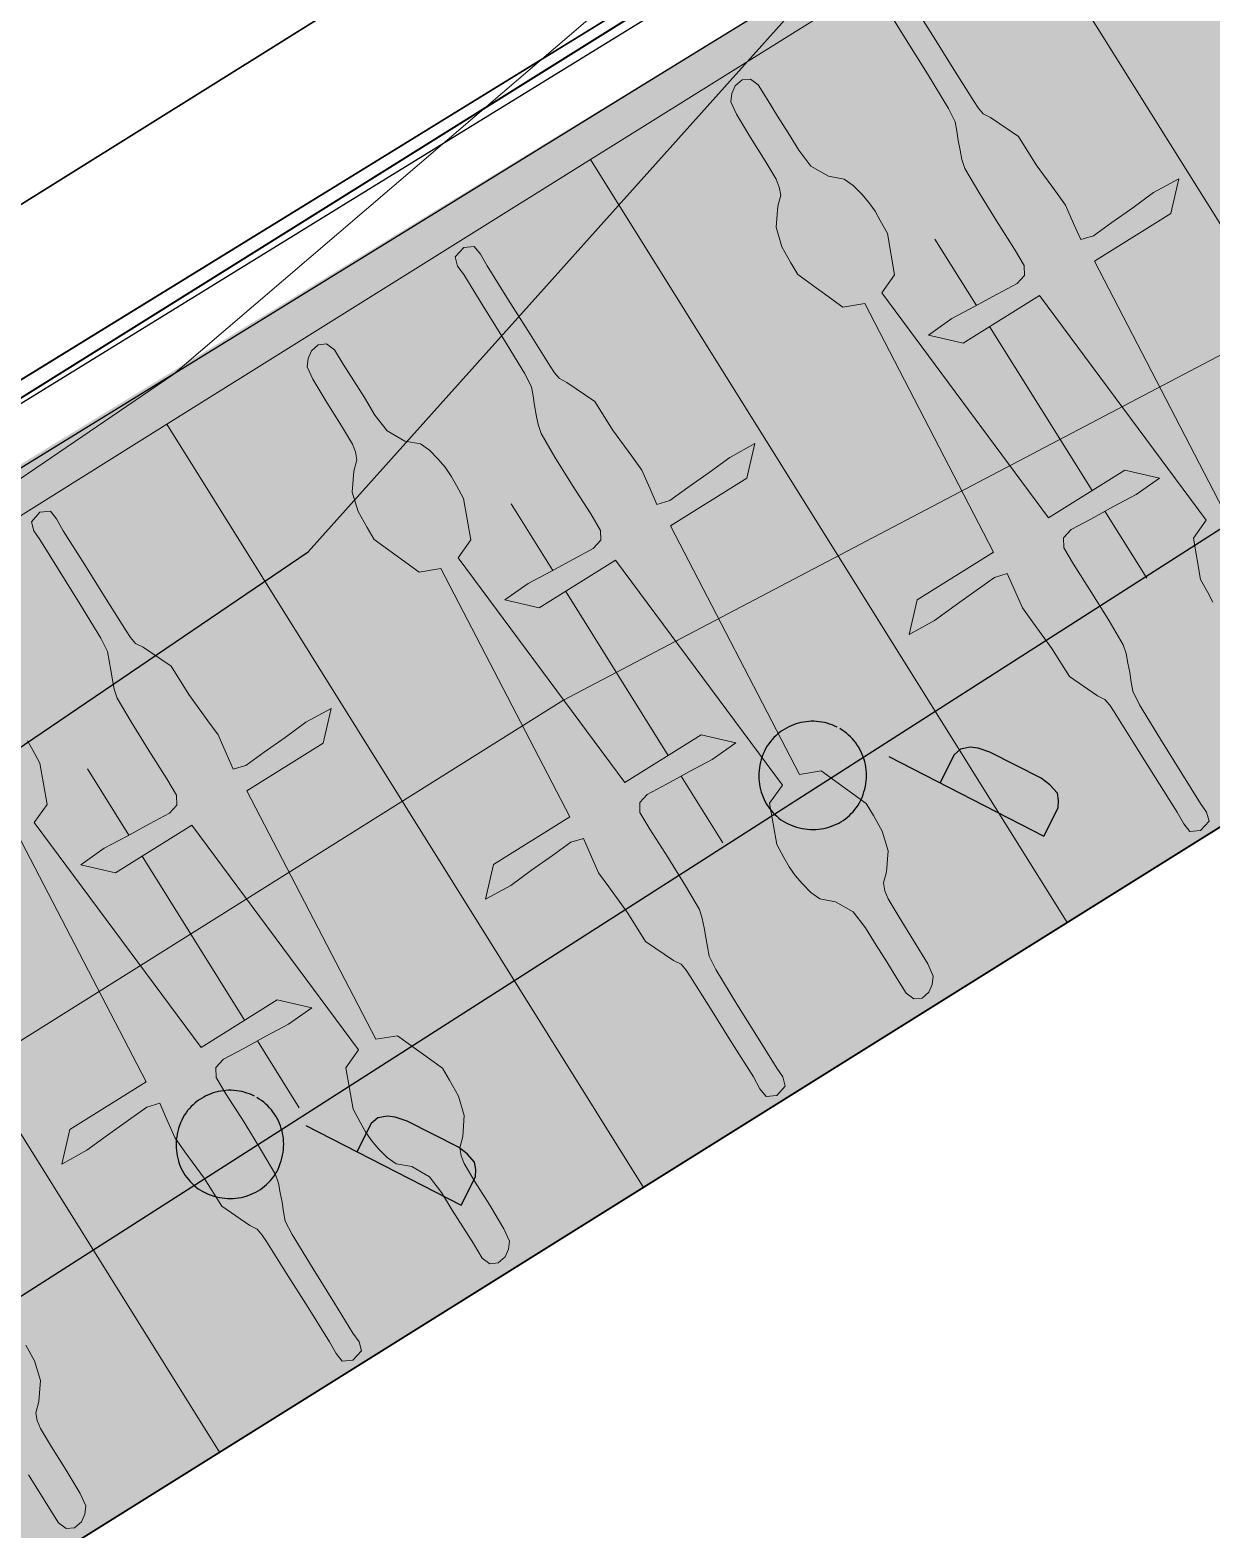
# Model space of a CAD drawing. Header units: metres. Extents: x 507649 to 508899, y 6966965 to 6967377.
# Drawn here: x 507760.828 to 507763.192, y 6967254.045 to 6967257.045 of the extents above; entities that cross this region are included whole.
import ezdxf

# ---------------------------------------------------------------- set-up
doc = ezdxf.new("R2010")
doc.units = ezdxf.units.M
doc.header["$PDMODE"] = 1
doc.layers.add('_PROP-BDY', color=6, linetype='Continuous', plot=False)
doc.layers.add('defpoints_hatch_bdy', color=47, linetype='Continuous', plot=False)
for name, color, linetype, lineweight in [('A-DETL-GENF', 252, 'Continuous', 5), ('A-FLOR', 252, 'Continuous', 5), ('S_RM_UG_PIPES', 252, 'EXIST_RISINGMAIN', 0)]:
    doc.layers.add(name, color=color, linetype=linetype, lineweight=lineweight)
for name, color, linetype in [('C_TEXT_2.5', 7, 'Continuous'), ('HATCH_LANDSCAPE', 1, 'Continuous'), ('KRB_LIP', 6, 'Continuous'), ('mga2020bdy', 252, 'Continuous'), ('mga2020ROAD_FURNITURE', 252, 'Continuous'), ('mga2020ROAD_KERB_BACK', 252, 'Continuous'), ('mga2020ROAD_KERB_LIP', 252, 'Continuous'), ('mga2020TOPO_GEN', 252, 'Continuous'), ('PAV_CREST SAG', 2, 'Continuous'), ('ROAD_FURNITURE', 252, 'Continuous'), ('TIN BORDER', 5, 'Continuous')]:
    doc.layers.add(name, color=color, linetype=linetype)
doc.layers.add('HATCH_PAVEMENT_FOOTPATH', color=7, linetype='Continuous', true_color=0xffe8a3)
doc.styles.get("Standard").update_dxf_attribs({"font": 'ARIALN.TTF'})
doc.linetypes.add('EXIST_RISINGMAIN', pattern='A,5,-2.5,5,-2,["RM",Standard,S=2.5,R=0,X=0,Y=-1.25],-5,5,-2.5,5,-2.5', length=34.5)

# ---------------------------------------------------------------- blocks, each defined once
blk = doc.blocks.new('XD_HATCH')
at = {"layer": 'HATCH_LANDSCAPE', "ltscale": 0.5}
h = blk.add_hatch(dxfattribs=at)
h.set_pattern_fill('GRASS', color=256, scale=0.05)
h.paths.add_polyline_path([(507765.6876, 6967256.9979), (507766.7115, 6967255.4419), (507751.6164, 6967242.3217), (507748.7956, 6967245.5671), (507737.8253, 6967236.032), (507740.6461, 6967232.7866), (507736.5214, 6967229.2015), (507736.2584, 6967228.8951), (507736.0784, 6967229.1466), (507735.8162, 6967229.5596), (507735.5842, 6967229.9902), (507735.3834, 6967230.4363), (507735.2151, 6967230.8956), (507735.1947, 6967230.9601), (507735.1169, 6967231.2239), (507735.0799, 6967231.3658), (507734.9786, 6967231.8443), (507734.9118, 6967232.3289), (507734.8797, 6967232.8171), (507734.8803, 6967233.246), (507734.8828, 6967233.3062), (507734.9203, 6967233.7944), (507734.9896, 6967234.2792), (507735.0933, 6967234.7572), (507735.1745, 6967235.0486), (507735.231, 6967235.2266), (507735.4019, 6967235.6849), (507735.5476, 6967236.0122), (507735.6051, 6967236.1298), (507735.6577, 6967236.2326), (507735.8387, 6967236.5602), (507736.1023, 6967236.972), (507736.3513, 6967237.3085), (507736.3954, 6967237.3633), (507736.7158, 6967237.7327), (507737.0357, 6967238.0527), (507737.0624, 6967238.0775), (507737.2362, 6967238.2327), (507737.8116, 6967238.7328), (507738.189, 6967239.0609), (507738.5664, 6967239.3889), (507738.9437, 6967239.7169), (507739.3211, 6967240.0449), (507739.6985, 6967240.3729), (507739.8922, 6967240.5412), (507740.4538, 6967241.028), (507740.8316, 6967241.3555), (507741.2094, 6967241.683), (507741.5872, 6967242.0104), (507741.9651, 6967242.3379), (507742.3429, 6967242.6654), (507742.7207, 6967242.9929), (507743.0985, 6967243.3204), (507743.4764, 6967243.6479), (507743.8542, 6967243.9754), (507744.232, 6967244.3028), (507744.6098, 6967244.6303), (507744.9877, 6967244.9578), (507745.3655, 6967245.2853), (507745.7433, 6967245.6128), (507746.1211, 6967245.9403), (507746.499, 6967246.2678), (507746.8768, 6967246.5953), (507747.2546, 6967246.9227), (507747.6324, 6967247.2502), (507748.0103, 6967247.5777), (507748.3881, 6967247.9052), (507748.7659, 6967248.2327), (507749.1437, 6967248.5602), (507749.5216, 6967248.8877), (507749.8994, 6967249.2152), (507750.2772, 6967249.5426), (507750.655, 6967249.8701), (507750.8401, 6967250.0329), (507750.9252, 6967249.8972), (507751.8789, 6967248.3707), (507765.4483, 6967256.8484)])
at = {"layer": 'HATCH_PAVEMENT_FOOTPATH'}
h = blk.add_hatch(color=256, dxfattribs=at)
h.dxf.hatch_style = 1
h.paths.add_polyline_path([(507751.8789, 6967248.3707), (507750.8192, 6967250.0668), (507764.199, 6967258.2482), (507768.6503, 6967260.7366), (507768.8747, 6967259.5551), (507765.4333, 6967257.405), (507765.6876, 6967256.9979)])
at = {"elevation": 4.784}
blk.add_lwpolyline([(507748.3881, 6967247.9052), (507748.7659, 6967248.2327), (507749.1437, 6967248.5602), (507749.5216, 6967248.8877), (507749.8994, 6967249.2152), (507750.2772, 6967249.5426), (507750.655, 6967249.8701), (507750.8401, 6967250.0329), (507750.9252, 6967249.8972), (507751.8789, 6967248.3707), (507765.4483, 6967256.8484), (507765.4746, 6967256.8649), (507766.7115, 6967255.4419), (507751.6164, 6967242.3217)], dxfattribs=at)
at = {"layer": 'defpoints_hatch_bdy', "color": 4}
blk.add_lwpolyline([(507751.8789, 6967248.3707), (507750.8192, 6967250.0668), (507764.6279, 6967258.6941), (507765.6876, 6967256.9979)], close=True, dxfattribs=at)
blk = doc.blocks.new('BAC R BOL SMALL')
for p, q in [((-2.3209, 3.7415), (-2.4982, 3.6265)), ((-2.1385, 3.8476), (-2.3209, 3.7415)), ((-1.9516, 3.9447), (-2.1385, 3.8476)), ((-1.7605, 4.0325), (-1.9516, 3.9447)), ((-1.5655, 4.1112), (-1.7605, 4.0325)), ((-1.367, 4.1804), (-1.5655, 4.1112)), ((-1.1654, 4.2401), (-1.367, 4.1804)), ((-0.9611, 4.2902), (-1.1654, 4.2401)), ((-0.7544, 4.3306), (-0.9611, 4.2902)), ((-0.5458, 4.3611), (-0.7544, 4.3306)), ((-0.3356, 4.3816), (-0.5458, 4.3611)), ((-0.1241, 4.392), (-0.3356, 4.3816)), ((0.0882, 4.3922), (-0.1241, 4.392)), ((0.301, 4.3821), (0.0882, 4.3922)), ((0.5139, 4.3616), (0.301, 4.3821)), ((0.7265, 4.3305), (0.5139, 4.3616)), ((0.9385, 4.2888), (0.7265, 4.3305)), ((1.1495, 4.2362), (0.9385, 4.2888)), ((1.359, 4.1728), (1.1495, 4.2362)), ((1.5668, 4.0983), (1.359, 4.1728)), ((1.7725, 4.0127), (1.5668, 4.0983)), ((1.9756, 3.9158), (1.7725, 4.0127)), ((2.364, 3.6868), (2.1736, 3.8056)), ((2.5466, 3.5598), (2.364, 3.6868)), ((-3.569, 2.5811), (-3.6931, 2.3988)), ((-3.4369, 2.7554), (-3.569, 2.5811)), ((-3.2973, 2.9215), (-3.4369, 2.7554)), ((-3.1504, 3.0794), (-3.2973, 2.9215)), ((-2.9967, 3.229), (-3.1504, 3.0794)), ((-2.8365, 3.3701), (-2.9967, 3.229)), ((-2.6702, 3.5026), (-2.8365, 3.3701)), ((-2.4982, 3.6265), (-2.6702, 3.5026)), ((2.7214, 3.4249), (2.5466, 3.5598)), ((2.8881, 3.2825), (2.7214, 3.4249)), ((3.0465, 3.1328), (2.8881, 3.2825)), ((3.1966, 2.9762), (3.0465, 3.1328)), ((3.3382, 2.813), (3.1966, 2.9762)), ((3.4711, 2.6437), (3.3382, 2.813)), ((3.5951, 2.4684), (3.4711, 2.6437)), ((3.7101, 2.2875), (3.5951, 2.4684)), ((-4.1746, 1.3056), (-4.2362, 1.0785)), ((-4.1012, 1.5325), (-4.1746, 1.3056)), ((-4.0159, 1.7589), (-4.1012, 1.5325)), ((-3.9185, 1.9844), (-4.0159, 1.7589)), ((-3.8088, 2.2087), (-3.9185, 1.9844)), ((-3.6931, 2.3988), (-3.8088, 2.2087)), ((3.816, 2.1015), (3.7101, 2.2875)), ((3.9126, 1.9105), (3.816, 2.1015)), ((3.9998, 1.7149), (3.9126, 1.9105)), ((4.0773, 1.5151), (3.9998, 1.7149)), ((4.145, 1.3114), (4.0773, 1.5151)), ((4.2028, 1.1041), (4.145, 1.3114)), ((6.1384, 1.5522), (18.6973, -4.9036)), ((11.43, 1.6933), (10.2659, -0.5997)), ((11.9592, 2.1519), (11.43, 1.6933)), ((12.7353, 2.293), (11.9592, 2.1519)), ((13.3703, 2.2225), (12.7353, 2.293)), ((14.3228, 1.905), (13.3703, 2.2225)), ((18.4856, -0.2117), (14.3228, 1.905)), ((-4.3679, 0.1747), (-4.3729, -0.0484)), ((-4.3519, 0.3993), (-4.3679, 0.1747)), ((-4.3247, 0.625), (-4.3519, 0.3993)), ((-4.2862, 0.8515), (-4.3247, 0.625)), ((-4.2362, 1.0785), (-4.2862, 0.8515)), ((4.2506, 0.8936), (4.2028, 1.1041)), ((4.2881, 0.6801), (4.2506, 0.8936)), ((4.3152, 0.4641), (4.2881, 0.6801)), ((4.3318, 0.2458), (4.3152, 0.4641)), ((4.3376, 0.0256), (4.3318, 0.2458)), ((4.3327, -0.1962), (4.3376, 0.0256)), ((-4.3729, -0.0484), (-4.367, -0.2697)), ((-4.367, -0.2697), (-4.3504, -0.4889)), ((-4.3504, -0.4889), (-4.3233, -0.7057)), ((-4.3233, -0.7057), (-4.2858, -0.9197)), ((-4.2858, -0.9197), (-4.2381, -1.1305)), ((-4.2381, -1.1305), (-4.1802, -1.3379)), ((4.1394, -1.3172), (4.201, -1.0925)), ((4.201, -1.0925), (4.251, -0.8677)), ((4.251, -0.8677), (4.2895, -0.6432)), ((4.2895, -0.6432), (4.3167, -0.4192)), ((4.3167, -0.4192), (4.3327, -0.1962)), ((19.1911, -0.7409), (18.4856, -0.2117)), ((19.7909, -1.4111), (19.1911, -0.7409)), ((-4.1802, -1.3379), (-4.1125, -1.5415)), ((-4.1125, -1.5415), (-4.035, -1.741)), ((-4.035, -1.741), (-3.9478, -1.936)), ((-3.9478, -1.936), (-3.8512, -2.1263)), ((-3.8512, -2.1263), (-3.7453, -2.3115)), ((-3.7453, -2.3115), (-3.6303, -2.4912)), ((3.5336, -2.5811), (3.6578, -2.3989)), ((3.6578, -2.3989), (3.7736, -2.2088)), ((3.7736, -2.2088), (3.8833, -1.9876)), ((3.8833, -1.9876), (3.9807, -1.7651)), ((3.9807, -1.7651), (4.066, -1.5415)), ((4.066, -1.5415), (4.1394, -1.3172)), ((19.8967, -2.0109), (19.7909, -1.4111)), ((19.8614, -2.6106), (19.8967, -2.0109)), ((-3.6303, -2.4912), (-3.5063, -2.6651)), ((-3.5063, -2.6651), (-3.3734, -2.8329)), ((-3.3734, -2.8329), (-3.2318, -2.9943)), ((-3.2318, -2.9943), (-3.0817, -3.1489)), ((-3.0817, -3.1489), (-2.9233, -3.2965)), ((-2.9233, -3.2965), (-2.7566, -3.4365)), ((-2.7566, -3.4365), (-2.5818, -3.5688)), ((-2.5818, -3.5688), (-2.3992, -3.6931)), ((2.2776, -3.7372), (2.457, -3.6233)), ((2.457, -3.6233), (2.6306, -3.5003)), ((2.6306, -3.5003), (2.7982, -3.3685)), ((2.7982, -3.3685), (2.9594, -3.2279)), ((2.9594, -3.2279), (3.1139, -3.0788)), ((3.1139, -3.0788), (3.2613, -2.9211)), ((3.2613, -2.9211), (3.4013, -2.7552)), ((3.4013, -2.7552), (3.5336, -2.5811)), ((18.6973, -4.9036), (19.8614, -2.6106)), ((-2.3992, -3.6931), (-2.2088, -3.8088)), ((-2.2088, -3.8088), (-1.9877, -3.9154)), ((-1.9877, -3.9154), (-1.7652, -4.0101)), ((-1.7652, -4.0101), (-1.5416, -4.0931)), ((-1.5416, -4.0931), (-1.3173, -4.1646)), ((-1.3173, -4.1646), (-1.0926, -4.2245)), ((-1.0926, -4.2245), (-0.8679, -4.2732)), ((-0.8679, -4.2732), (-0.6435, -4.3106)), ((-0.6435, -4.3106), (-0.4197, -4.337)), ((-0.4197, -4.337), (-0.1969, -4.3525)), ((-0.1969, -4.3525), (0.0246, -4.3573)), ((0.0246, -4.3573), (0.2444, -4.3514)), ((0.2444, -4.3514), (0.4623, -4.335)), ((0.4623, -4.335), (0.6778, -4.3082)), ((0.6778, -4.3082), (0.8906, -4.2712)), ((0.8906, -4.2712), (1.1005, -4.2241)), ((1.1005, -4.2241), (1.307, -4.1671)), ((1.307, -4.1671), (1.5099, -4.1002)), ((1.5099, -4.1002), (1.7087, -4.0236)), ((1.7087, -4.0236), (1.9031, -3.9375)), ((1.9031, -3.9375), (2.0929, -3.842)), ((2.0929, -3.842), (2.2776, -3.7372))]:
    blk.add_line(p, q)
blk = doc.blocks.new('XE_SURVEY')
at = {"layer": 'mga2020bdy'}
blk.add_polyline3d([(507733.0248, 6967239.0482, 4.469), (507736.0993, 6967240.9477, 4.4527), (507736.6834, 6967241.3067, 4.4393), (507736.9844, 6967241.4339, 4.4329), (507737.975, 6967242.3757, 4.4239), (507738.0041, 6967242.4202, 4.4222), (507740.823, 6967244.1743, 4.4566), (507752.055, 6967251.1994, 4.5262), (507759.1248, 6967255.6432, 4.4809), (507762.5143, 6967257.7594, 4.509), (507764.0703, 6967258.6973, 4.5203), (507768.0649, 6967260.9222, 4.5487), (507768.4417, 6967261.119, 4.552), (507772.9333, 6967263.3018, 4.591), (507777.8674, 6967265.5383, 4.6363), (507783.8819, 6967268.22, 4.6925)], dxfattribs=at)
at = {"layer": 'mga2020ROAD_FURNITURE'}
for p in [(507762.4303, 6967255.5494, 4.6012), (507762.4303, 6967255.5494, 4.6012), (507761.2646, 6967254.8115, 4.5974), (507761.2646, 6967254.8115, 4.5974)]:
    blk.add_point(p, dxfattribs=at)
at = {"layer": 'mga2020ROAD_KERB_BACK'}
blk.add_polyline3d([(507738.2228, 6967241.4591, 4.5329), (507740.5152, 6967242.8258, 4.5216), (507741.08, 6967243.8212, 4.5636), (507746.5121, 6967247.2219, 4.6144), (507752.2955, 6967250.8388, 4.6445), (507757.8965, 6967254.3534, 4.6285), (507759.1736, 6967254.499, 4.5861), (507761.3848, 6967256.0005, 4.6263), (507762.5074, 6967257.2531, 4.6308), (507763.0964, 6967257.6156, 4.6351), (507767.4311, 6967260.1022, 4.6661), (507768.2485, 6967260.5368, 4.6718), (507771.8944, 6967262.3499, 4.7037), (507773.1568, 6967262.9317, 4.7146), (507778.0594, 6967265.1621, 4.7595), (507784.0446, 6967267.8262, 4.8092)], dxfattribs=at)
at = {"layer": 'mga2020ROAD_KERB_LIP'}
blk.add_polyline3d([(507783.8819, 6967268.22, 4.6925), (507777.8674, 6967265.5383, 4.6363), (507772.9333, 6967263.3018, 4.591), (507768.4417, 6967261.119, 4.552), (507768.0649, 6967260.9222, 4.5487), (507764.0703, 6967258.6973, 4.5203), (507762.5143, 6967257.7594, 4.509), (507759.1248, 6967255.6432, 4.4809), (507757.4654, 6967254.5665, 4.4958), (507752.055, 6967251.1994, 4.5262), (507746.2396, 6967247.5524, 4.5016), (507740.823, 6967244.1743, 4.4566), (507737.975, 6967242.3757, 4.4239)], dxfattribs=at)
at = {"layer": 'mga2020TOPO_GEN'}
blk.add_polyline3d([(507721.4061, 6967230.9471, 4.3849), (507722.8503, 6967231.8206, 4.4603), (507725.9428, 6967226.5822, 4.5347), (507728.7643, 6967229.3076, 4.3792), (507732.4014, 6967233.8998, 4.4481), (507736.333, 6967237.9283, 4.5187), (507738.4795, 6967240.1832, 4.5227), (507742.8798, 6967243.4148, 4.5515), (507748.1545, 6967246.6967, 4.5782), (507754.6316, 6967250.6759, 4.5949), (507759.7921, 6967253.8601, 4.5724), (507763.226, 6967256.0566, 4.6167), (507767.2843, 6967258.544, 4.6833), (507767.3115, 6967260.0389, 4.6591)], dxfattribs=at)
at = {"layer": 'S_RM_UG_PIPES'}
blk.add_lwpolyline([(507782.1336, 6967282.6972), (507782.6195, 6967280.7571), (507784.2107, 6967274.4042), (507783.0387, 6967266.9042), (507782.2027, 6967265.9602), (507774.9124, 6967262.4329), (507770.4424, 6967260.194), (507766.0161, 6967257.8685), (507761.8947, 6967255.7032), (507756.9433, 6967252.5983), (507752.2532, 6967249.6573), (507747.9878, 6967247.1179), (507745.4098, 6967245.5836), (507743.6911, 6967244.5608), (507741.1352, 6967242.9905), (507734.7873, 6967238.9962), (507730.5554, 6967236.3333), (507726.0446, 6967234.1852), (507725.0957, 6967233.7482), (507720.8087, 6967233.4102), (507720.2157, 6967230.8222)], dxfattribs=at)
at = {"layer": 'ROAD_FURNITURE', "xscale": 0.0247222863170386, "yscale": 0.0247222863170386, "zscale": 0.0247222863170386}
for p in [(507762.3949, 6967255.5528, 4.6012), (507761.2287, 6967254.8146, 4.5974)]:
    blk.add_blockref('BAC R BOL SMALL', p, dxfattribs=at)
blk = doc.blocks.new('25027_BNP_Skygate Play-Sheet - 000101 - SITE PLAN')
at = {"layer": '_PROP-BDY'}
blk.add_line((-2226983.37, 4009381.75), (-2226983.37, 4059443.92), dxfattribs=at)
at = {"layer": 'A-DETL-GENF'}
for p, q in [((-2228932.33, 4018774.64), (-2228950.26, 4018767.49)), ((-2228898.52, 4018774.39), (-2228932.33, 4018774.64)), ((-2228858.91, 4018774.39), (-2228898.52, 4018774.39)), ((-2228819.3, 4018774.61), (-2228858.91, 4018774.39)), ((-2228950.26, 4018767.49), (-2228957.71, 4018752.49)), ((-2228957.71, 4018752.49), (-2228954.86, 4018734.63)), ((-2228954.86, 4018734.63), (-2228945.39, 4018720.87)), ((-2228945.39, 4018720.87), (-2228932.38, 4018710.37)), ((-2228932.38, 4018710.37), (-2228905.63, 4018706.68)), ((-2228905.63, 4018706.68), (-2228850.85, 4018705.83)), ((-2228850.85, 4018705.83), (-2228796, 4018705.94)), ((-2228796, 4018705.94), (-2228753.18, 4018705)), ((-2228753.18, 4018705), (-2228736.55, 4018702.12)), ((-2228736.55, 4018702.12), (-2228721.5, 4018696.02)), ((-2228721.5, 4018696.02), (-2228705.71, 4018679.15)), ((-2228705.71, 4018679.15), (-2228671.74, 4018654.05)), ((-2228671.74, 4018654.05), (-2228632.38, 4018643.35)), ((-2228632.38, 4018643.35), (-2228596.02, 4018641.47)), ((-2228327.15, 4018388.72), (-2228330.38, 4018331.42)), ((-2228276.86, 4018338.42), (-2228327.15, 4018388.72)), ((-2228330.38, 4018331.42), (-2228326.61, 4018280.11)), ((-2228276.86, 4018158.42), (-2228276.86, 4018338.42)), ((-2228326.61, 4018280.11), (-2228323.75, 4018228.69)), ((-2228323.75, 4018228.69), (-2228320.78, 4018183.82)), ((-2228320.78, 4018183.82), (-2228327.84, 4018157.95)), ((-2228568.42, 4018161.72), (-2228630.47, 4018134.49)), ((-2228501.73, 4018161.87), (-2228568.42, 4018161.72)), ((-2228436.63, 4018166.53), (-2228501.73, 4018161.87)), ((-2228401.99, 4018168.63), (-2228436.63, 4018166.53)), ((-2228362.82, 4018163.06), (-2228401.99, 4018168.63)), ((-2228327.84, 4018157.95), (-2228362.82, 4018163.06)), ((-2227718.64, 4018113.74), (-2228276.86, 4018158.42)), ((-2228959.23, 4018121.57), (-2228968.79, 4018102.51)), ((-2228939.69, 4018123.82), (-2228959.23, 4018121.57)), ((-2228912.5, 4018122.5), (-2228939.69, 4018123.82)), ((-2228831.77, 4018122.9), (-2228912.5, 4018122.5)), ((-2228751.04, 4018122.9), (-2228831.77, 4018122.9)), ((-2228675.81, 4018123.2), (-2228751.04, 4018122.9)), ((-2228660.05, 4018123.57), (-2228675.81, 4018123.2)), ((-2228644.74, 4018125.82), (-2228660.05, 4018123.57)), ((-2228630.47, 4018134.49), (-2228644.74, 4018125.82)), ((-2228968.79, 4018102.51), (-2228961.85, 4018078.03)), ((-2228961.85, 4018078.03), (-2228943.72, 4018072.38)), ((-2228943.72, 4018072.38), (-2228922.59, 4018073.71)), ((-2228922.59, 4018073.71), (-2228852.08, 4018073.3)), ((-2228852.08, 4018073.3), (-2228771.35, 4018073.3)), ((-2228771.35, 4018073.3), (-2228690.64, 4018072.48)), ((-2228690.64, 4018072.48), (-2228660.72, 4018069.65)), ((-2228660.72, 4018069.65), (-2228643.17, 4018062.74)), ((-2228643.17, 4018062.74), (-2228625.59, 4018055.04)), ((-2228625.59, 4018055.04), (-2228607.6, 4018048.17)), ((-2228276.86, 4018028.61), (-2227718.64, 4018073.3)), ((-2227718.64, 4018073.3), (-2227701.48, 4018032.55)), ((-2228607.6, 4018048.17), (-2228589.47, 4018041.1)), ((-2228589.47, 4018041.1), (-2228571.24, 4018036.69)), ((-2228571.24, 4018036.69), (-2228516.32, 4018035.19)), ((-2228516.32, 4018035.19), (-2228449.15, 4018034.78)), ((-2228449.15, 4018034.78), (-2228381.99, 4018035.63)), ((-2228381.99, 4018035.63), (-2228343.72, 4018034.64)), ((-2228343.72, 4018034.64), (-2228326.63, 4018024.66)), ((-2228326.63, 4018024.66), (-2228320.78, 4018003.22)), ((-2228276.86, 4017848.61), (-2228276.86, 4018028.61)), ((-2227839.59, 4018038.9), (-2227889.89, 4017988.61)), ((-2227836.37, 4017981.6), (-2227839.59, 4018038.9)), ((-2227701.48, 4018032.55), (-2227623.67, 4018000.97)), ((-2228320.78, 4018003.22), (-2228323.75, 4017958.35)), ((-2227623.67, 4018000.97), (-2227594.1, 4017999.21)), ((-2227594.1, 4017999.21), (-2227572.67, 4017998.2)), ((-2227889.89, 4017988.61), (-2227889.89, 4017808.61)), ((-2227840.14, 4017930.3), (-2227836.37, 4017981.6)), ((-2228323.75, 4017958.35), (-2228326.61, 4017906.93)), ((-2228326.61, 4017906.93), (-2228330.38, 4017855.62)), ((-2227843, 4017878.87), (-2227840.14, 4017930.3)), ((-2227845.96, 4017834), (-2227843, 4017878.87)), ((-2228330.38, 4017855.62), (-2228327.15, 4017798.32)), ((-2228327.15, 4017798.32), (-2228276.86, 4017848.61)), ((-2228681.16, 4017820.84), (-2228702.67, 4017797.25)), ((-2228660.93, 4017829.49), (-2228681.16, 4017820.84)), ((-2228637.16, 4017834.61), (-2228660.93, 4017829.49)), ((-2228615.39, 4017838.04), (-2228637.16, 4017834.61)), ((-2228594.08, 4017839.02), (-2228615.39, 4017838.04)), ((-2228572.64, 4017838.02), (-2228594.08, 4017839.02)), ((-2228543.08, 4017836.25), (-2228572.64, 4017838.02)), ((-2228465.27, 4017804.68), (-2228543.08, 4017836.25)), ((-2227840.12, 4017812.56), (-2227845.96, 4017834)), ((-2227823.03, 4017802.59), (-2227840.12, 4017812.56)), ((-2228702.67, 4017797.25), (-2228738.42, 4017778.04)), ((-2228448.1, 4017763.92), (-2228465.27, 4017804.68)), ((-2227889.89, 4017808.61), (-2228448.1, 4017763.92)), ((-2227784.75, 4017801.6), (-2227823.03, 4017802.59)), ((-2227717.59, 4017802.45), (-2227784.75, 4017801.6)), ((-2227650.43, 4017802.03), (-2227717.59, 4017802.45)), ((-2227595.5, 4017800.53), (-2227650.43, 4017802.03)), ((-2227577.27, 4017796.13), (-2227595.5, 4017800.53)), ((-2227559.14, 4017789.06), (-2227577.27, 4017796.13)), ((-2227541.16, 4017782.18), (-2227559.14, 4017789.06)), ((-2227523.57, 4017774.48), (-2227541.16, 4017782.18)), ((-2228950.26, 4017767.49), (-2228957.71, 4017752.49)), ((-2228957.71, 4017752.49), (-2228954.86, 4017734.63)), ((-2228932.33, 4017774.64), (-2228950.26, 4017767.49)), ((-2228898.52, 4017774.39), (-2228932.33, 4017774.64)), ((-2228858.91, 4017774.39), (-2228898.52, 4017774.39)), ((-2228819.3, 4017774.61), (-2228858.91, 4017774.39)), ((-2228778.38, 4017774.15), (-2228819.3, 4017774.61)), ((-2228738.42, 4017778.04), (-2228778.38, 4017774.15)), ((-2227506.02, 4017767.57), (-2227523.57, 4017774.48)), ((-2227476.11, 4017764.74), (-2227506.02, 4017767.57)), ((-2227395.39, 4017763.92), (-2227476.11, 4017764.74)), ((-2227314.66, 4017763.92), (-2227395.39, 4017763.92)), ((-2227244.15, 4017763.51), (-2227314.66, 4017763.92)), ((-2227223.02, 4017764.84), (-2227244.15, 4017763.51)), ((-2227204.89, 4017759.2), (-2227223.02, 4017764.84)), ((-2227197.96, 4017734.72), (-2227204.89, 4017759.2)), ((-2228954.86, 4017734.63), (-2228945.39, 4017720.87)), ((-2228945.39, 4017720.87), (-2228932.38, 4017710.37)), ((-2228465.27, 4017682.73), (-2228448.1, 4017723.49)), ((-2228448.1, 4017723.49), (-2227889.89, 4017678.8)), ((-2227207.52, 4017715.65), (-2227197.96, 4017734.72)), ((-2228932.38, 4017710.37), (-2228905.63, 4017706.68)), ((-2228905.63, 4017706.68), (-2228850.85, 4017705.83)), ((-2228850.85, 4017705.83), (-2228796, 4017705.94)), ((-2228796, 4017705.94), (-2228753.18, 4017705)), ((-2228753.18, 4017705), (-2228736.55, 4017702.12)), ((-2228736.55, 4017702.12), (-2228721.5, 4017696.02)), ((-2228721.5, 4017696.02), (-2228705.71, 4017679.15)), ((-2227598.32, 4017675.5), (-2227536.27, 4017702.74)), ((-2227536.27, 4017702.74), (-2227522.01, 4017711.4)), ((-2227522.01, 4017711.4), (-2227506.69, 4017713.66)), ((-2227506.69, 4017713.66), (-2227490.94, 4017714.03)), ((-2227490.94, 4017714.03), (-2227415.71, 4017714.32)), ((-2227415.71, 4017714.32), (-2227334.97, 4017714.32)), ((-2227334.97, 4017714.32), (-2227254.25, 4017714.72)), ((-2227254.25, 4017714.72), (-2227227.05, 4017713.4)), ((-2227227.05, 4017713.4), (-2227207.52, 4017715.65)), ((-2228705.71, 4017679.15), (-2228671.74, 4017654.05)), ((-2228568.18, 4017640.97), (-2228465.27, 4017682.73)), ((-2227889.89, 4017678.8), (-2227889.89, 4017498.8)), ((-2227845.96, 4017653.4), (-2227838.91, 4017679.27)), ((-2227838.91, 4017679.27), (-2227803.92, 4017674.17)), ((-2227803.92, 4017674.17), (-2227764.75, 4017668.6)), ((-2227764.75, 4017668.6), (-2227730.11, 4017670.69)), ((-2227730.11, 4017670.69), (-2227665.02, 4017675.35)), ((-2227665.02, 4017675.35), (-2227598.32, 4017675.5)), ((-2228671.74, 4017654.05), (-2228632.38, 4017643.35)), ((-2228632.38, 4017643.35), (-2228596.02, 4017641.47)), ((-2228596.02, 4017641.47), (-2228568.18, 4017640.97)), ((-2227843, 4017608.53), (-2227845.96, 4017653.4)), ((-2227840.14, 4017557.11), (-2227843, 4017608.53)), ((-2227836.37, 4017505.81), (-2227840.14, 4017557.11)), ((-2227889.89, 4017498.8), (-2227839.59, 4017448.5)), ((-2227839.59, 4017448.5), (-2227836.37, 4017505.81)), ((-2228327.15, 4017388.72), (-2228330.38, 4017331.42)), ((-2228276.86, 4017338.42), (-2228327.15, 4017388.72)), ((-2228330.38, 4017331.42), (-2228326.61, 4017280.11)), ((-2228276.86, 4017158.42), (-2228276.86, 4017338.42)), ((-2228326.61, 4017280.11), (-2228323.75, 4017228.69)), ((-2228323.75, 4017228.69), (-2228320.78, 4017183.82)), ((-2228320.78, 4017183.82), (-2228327.84, 4017157.95)), ((-2227598.56, 4017196.25), (-2227701.48, 4017154.49)), ((-2227570.72, 4017195.75), (-2227598.56, 4017196.25)), ((-2227534.36, 4017193.87), (-2227570.72, 4017195.75)), ((-2227495, 4017183.17), (-2227534.36, 4017193.87)), ((-2227461.03, 4017158.07), (-2227495, 4017183.17)), ((-2228568.42, 4017161.72), (-2228630.47, 4017134.49)), ((-2228501.73, 4017161.87), (-2228568.42, 4017161.72)), ((-2228436.63, 4017166.53), (-2228501.73, 4017161.87)), ((-2228401.99, 4017168.63), (-2228436.63, 4017166.53)), ((-2228362.82, 4017163.06), (-2228401.99, 4017168.63)), ((-2228327.84, 4017157.95), (-2228362.82, 4017163.06)), ((-2227718.64, 4017113.74), (-2228276.86, 4017158.42)), ((-2227701.48, 4017154.49), (-2227718.64, 4017113.74)), ((-2227445.24, 4017141.2), (-2227461.03, 4017158.07)), ((-2228959.23, 4017121.57), (-2228968.79, 4017102.51)), ((-2228939.69, 4017123.82), (-2228959.23, 4017121.57)), ((-2228912.5, 4017122.5), (-2228939.69, 4017123.82)), ((-2228831.77, 4017122.9), (-2228912.5, 4017122.5)), ((-2228751.04, 4017122.9), (-2228831.77, 4017122.9)), ((-2228675.81, 4017123.2), (-2228751.04, 4017122.9)), ((-2228660.05, 4017123.57), (-2228675.81, 4017123.2)), ((-2228644.74, 4017125.82), (-2228660.05, 4017123.57)), ((-2228630.47, 4017134.49), (-2228644.74, 4017125.82)), ((-2227430.2, 4017135.1), (-2227445.24, 4017141.2)), ((-2227413.57, 4017132.22), (-2227430.2, 4017135.1)), ((-2227370.74, 4017131.29), (-2227413.57, 4017132.22)), ((-2227315.89, 4017131.39), (-2227370.74, 4017131.29)), ((-2227261.11, 4017130.54), (-2227315.89, 4017131.39)), ((-2227234.37, 4017126.85), (-2227261.11, 4017130.54)), ((-2227221.36, 4017116.36), (-2227234.37, 4017126.85)), ((-2228968.79, 4017102.51), (-2228961.85, 4017078.03)), ((-2227211.88, 4017102.59), (-2227221.36, 4017116.36)), ((-2227209.03, 4017084.73), (-2227211.88, 4017102.59)), ((-2228961.85, 4017078.03), (-2228943.72, 4017072.38)), ((-2228943.72, 4017072.38), (-2228922.59, 4017073.71)), ((-2228922.59, 4017073.71), (-2228852.08, 4017073.3)), ((-2228852.08, 4017073.3), (-2228771.35, 4017073.3)), ((-2228771.35, 4017073.3), (-2228690.64, 4017072.48)), ((-2228690.64, 4017072.48), (-2228660.72, 4017069.65)), ((-2228660.72, 4017069.65), (-2228643.17, 4017062.74)), ((-2228643.17, 4017062.74), (-2228625.59, 4017055.04)), ((-2228276.86, 4017028.61), (-2227718.64, 4017073.3)), ((-2227718.64, 4017073.3), (-2227701.48, 4017032.55)), ((-2227428.32, 4017059.18), (-2227388.37, 4017063.07)), ((-2227388.37, 4017063.07), (-2227347.44, 4017062.61)), ((-2227347.44, 4017062.61), (-2227307.83, 4017062.83)), ((-2227307.83, 4017062.83), (-2227268.23, 4017062.83)), ((-2227268.23, 4017062.83), (-2227234.42, 4017062.58)), ((-2227234.42, 4017062.58), (-2227216.48, 4017069.73)), ((-2227216.48, 4017069.73), (-2227209.03, 4017084.73)), ((-2228625.59, 4017055.04), (-2228607.6, 4017048.17)), ((-2228607.6, 4017048.17), (-2228589.47, 4017041.1)), ((-2228589.47, 4017041.1), (-2228571.24, 4017036.69)), ((-2228571.24, 4017036.69), (-2228516.32, 4017035.19)), ((-2228516.32, 4017035.19), (-2228449.15, 4017034.78)), ((-2228449.15, 4017034.78), (-2228381.99, 4017035.63)), ((-2228381.99, 4017035.63), (-2228343.72, 4017034.64)), ((-2228343.72, 4017034.64), (-2228326.63, 4017024.66)), ((-2227839.59, 4017038.9), (-2227889.89, 4016988.61)), ((-2227836.37, 4016981.6), (-2227839.59, 4017038.9)), ((-2227701.48, 4017032.55), (-2227623.67, 4017000.97)), ((-2227485.58, 4017016.38), (-2227464.07, 4017039.97)), ((-2227464.07, 4017039.97), (-2227428.32, 4017059.18)), ((-2228326.63, 4017024.66), (-2228320.78, 4017003.22)), ((-2228320.78, 4017003.22), (-2228323.75, 4016958.35)), ((-2228276.86, 4016848.61), (-2228276.86, 4017028.61)), ((-2227623.67, 4017000.97), (-2227594.1, 4016999.21)), ((-2227551.35, 4016999.19), (-2227529.59, 4017002.62)), ((-2227529.59, 4017002.62), (-2227505.82, 4017007.73)), ((-2227505.82, 4017007.73), (-2227485.58, 4017016.38)), ((-2227889.89, 4016988.61), (-2227889.89, 4016808.61)), ((-2227840.14, 4016930.3), (-2227836.37, 4016981.6)), ((-2227594.1, 4016999.21), (-2227572.67, 4016998.2)), ((-2227572.67, 4016998.2), (-2227551.35, 4016999.19)), ((-2228323.75, 4016958.35), (-2228326.61, 4016906.93)), ((-2227843, 4016878.87), (-2227840.14, 4016930.3)), ((-2228326.61, 4016906.93), (-2228330.38, 4016855.62)), ((-2228330.38, 4016855.62), (-2228327.15, 4016798.32)), ((-2227845.96, 4016834), (-2227843, 4016878.87)), ((-2228660.93, 4016829.49), (-2228681.16, 4016820.84)), ((-2228637.16, 4016834.61), (-2228660.93, 4016829.49)), ((-2228615.39, 4016838.04), (-2228637.16, 4016834.61)), ((-2228594.08, 4016839.02), (-2228615.39, 4016838.04)), ((-2228572.64, 4016838.02), (-2228594.08, 4016839.02)), ((-2228543.08, 4016836.25), (-2228572.64, 4016838.02)), ((-2228465.27, 4016804.68), (-2228543.08, 4016836.25)), ((-2228327.15, 4016798.32), (-2228276.86, 4016848.61)), ((-2227840.12, 4016812.56), (-2227845.96, 4016834)), ((-2228702.67, 4016797.25), (-2228738.42, 4016778.04)), ((-2228681.16, 4016820.84), (-2228702.67, 4016797.25)), ((-2228448.1, 4016763.92), (-2228465.27, 4016804.68)), ((-2227889.89, 4016808.61), (-2228448.1, 4016763.92)), ((-2227823.03, 4016802.59), (-2227840.12, 4016812.56)), ((-2227784.75, 4016801.6), (-2227823.03, 4016802.59)), ((-2227717.59, 4016802.45), (-2227784.75, 4016801.6)), ((-2227650.43, 4016802.03), (-2227717.59, 4016802.45)), ((-2227595.5, 4016800.53), (-2227650.43, 4016802.03)), ((-2227577.27, 4016796.13), (-2227595.5, 4016800.53)), ((-2227559.14, 4016789.06), (-2227577.27, 4016796.13)), ((-2228950.26, 4016767.49), (-2228957.71, 4016752.49)), ((-2228932.33, 4016774.64), (-2228950.26, 4016767.49)), ((-2228898.52, 4016774.39), (-2228932.33, 4016774.64)), ((-2228858.91, 4016774.39), (-2228898.52, 4016774.39)), ((-2228819.3, 4016774.61), (-2228858.91, 4016774.39)), ((-2228778.38, 4016774.15), (-2228819.3, 4016774.61)), ((-2228738.42, 4016778.04), (-2228778.38, 4016774.15)), ((-2227541.16, 4016782.18), (-2227559.14, 4016789.06)), ((-2227523.57, 4016774.48), (-2227541.16, 4016782.18)), ((-2227506.02, 4016767.57), (-2227523.57, 4016774.48)), ((-2227476.11, 4016764.74), (-2227506.02, 4016767.57)), ((-2227395.39, 4016763.92), (-2227476.11, 4016764.74)), ((-2227314.66, 4016763.92), (-2227395.39, 4016763.92)), ((-2227244.15, 4016763.51), (-2227314.66, 4016763.92)), ((-2227223.02, 4016764.84), (-2227244.15, 4016763.51)), ((-2227204.89, 4016759.2), (-2227223.02, 4016764.84)), ((-2228957.71, 4016752.49), (-2228954.86, 4016734.63)), ((-2228954.86, 4016734.63), (-2228945.39, 4016720.87)), ((-2227207.52, 4016715.65), (-2227197.96, 4016734.72)), ((-2227197.96, 4016734.72), (-2227204.89, 4016759.2)), ((-2228945.39, 4016720.87), (-2228932.38, 4016710.37)), ((-2228932.38, 4016710.37), (-2228905.63, 4016706.68)), ((-2228905.63, 4016706.68), (-2228850.85, 4016705.83)), ((-2228850.85, 4016705.83), (-2228796, 4016705.94)), ((-2228796, 4016705.94), (-2228753.18, 4016705)), ((-2228753.18, 4016705), (-2228736.55, 4016702.12)), ((-2228736.55, 4016702.12), (-2228721.5, 4016696.02)), ((-2228465.27, 4016682.73), (-2228448.1, 4016723.49)), ((-2228448.1, 4016723.49), (-2227889.89, 4016678.8)), ((-2227598.32, 4016675.5), (-2227536.27, 4016702.74)), ((-2227536.27, 4016702.74), (-2227522.01, 4016711.4)), ((-2227522.01, 4016711.4), (-2227506.69, 4016713.66)), ((-2227506.69, 4016713.66), (-2227490.94, 4016714.03)), ((-2227490.94, 4016714.03), (-2227415.71, 4016714.32)), ((-2227415.71, 4016714.32), (-2227334.97, 4016714.32)), ((-2227334.97, 4016714.32), (-2227254.25, 4016714.72)), ((-2227254.25, 4016714.72), (-2227227.05, 4016713.4)), ((-2227227.05, 4016713.4), (-2227207.52, 4016715.65)), ((-2228721.5, 4016696.02), (-2228705.71, 4016679.15)), ((-2228705.71, 4016679.15), (-2228671.74, 4016654.05)), ((-2228568.18, 4016640.97), (-2228465.27, 4016682.73)), ((-2227889.89, 4016678.8), (-2227889.89, 4016498.8)), ((-2227845.96, 4016653.4), (-2227838.91, 4016679.27)), ((-2227838.91, 4016679.27), (-2227803.92, 4016674.17)), ((-2227803.92, 4016674.17), (-2227764.75, 4016668.6)), ((-2227730.11, 4016670.69), (-2227665.02, 4016675.35)), ((-2227665.02, 4016675.35), (-2227598.32, 4016675.5)), ((-2228671.74, 4016654.05), (-2228632.38, 4016643.35)), ((-2228632.38, 4016643.35), (-2228596.02, 4016641.47)), ((-2228596.02, 4016641.47), (-2228568.18, 4016640.97)), ((-2227843, 4016608.53), (-2227845.96, 4016653.4)), ((-2227764.75, 4016668.6), (-2227730.11, 4016670.69)), ((-2227840.14, 4016557.11), (-2227843, 4016608.53)), ((-2227836.37, 4016505.81), (-2227840.14, 4016557.11)), ((-2227889.89, 4016498.8), (-2227839.59, 4016448.5)), ((-2227839.59, 4016448.5), (-2227836.37, 4016505.81)), ((-2228327.15, 4016388.72), (-2228330.38, 4016331.42)), ((-2228276.86, 4016338.42), (-2228327.15, 4016388.72)), ((-2228330.38, 4016331.42), (-2228326.61, 4016280.11)), ((-2228276.86, 4016158.42), (-2228276.86, 4016338.42)), ((-2228326.61, 4016280.11), (-2228323.75, 4016228.69)), ((-2228323.75, 4016228.69), (-2228320.78, 4016183.82)), ((-2227598.56, 4016196.25), (-2227701.48, 4016154.49)), ((-2227570.72, 4016195.75), (-2227598.56, 4016196.25)), ((-2227534.36, 4016193.87), (-2227570.72, 4016195.75)), ((-2227495, 4016183.17), (-2227534.36, 4016193.87)), ((-2228568.42, 4016161.72), (-2228630.47, 4016134.49)), ((-2228501.73, 4016161.87), (-2228568.42, 4016161.72)), ((-2228436.63, 4016166.53), (-2228501.73, 4016161.87)), ((-2228401.99, 4016168.63), (-2228436.63, 4016166.53)), ((-2228362.82, 4016163.06), (-2228401.99, 4016168.63)), ((-2228327.84, 4016157.95), (-2228362.82, 4016163.06)), ((-2228320.78, 4016183.82), (-2228327.84, 4016157.95)), ((-2227461.03, 4016158.07), (-2227495, 4016183.17)), ((-2228630.47, 4016134.49), (-2228644.74, 4016125.82)), ((-2227718.64, 4016113.74), (-2228276.86, 4016158.42)), ((-2227701.48, 4016154.49), (-2227718.64, 4016113.74)), ((-2227445.24, 4016141.2), (-2227461.03, 4016158.07)), ((-2227430.2, 4016135.1), (-2227445.24, 4016141.2)), ((-2227413.57, 4016132.22), (-2227430.2, 4016135.1)), ((-2227370.74, 4016131.29), (-2227413.57, 4016132.22)), ((-2227315.89, 4016131.39), (-2227370.74, 4016131.29)), ((-2227261.11, 4016130.54), (-2227315.89, 4016131.39)), ((-2228959.23, 4016121.57), (-2228968.79, 4016102.51)), ((-2228968.79, 4016102.51), (-2228961.85, 4016078.03)), ((-2228939.69, 4016123.82), (-2228959.23, 4016121.57)), ((-2228912.5, 4016122.5), (-2228939.69, 4016123.82)), ((-2228831.77, 4016122.9), (-2228912.5, 4016122.5)), ((-2228751.04, 4016122.9), (-2228831.77, 4016122.9)), ((-2228675.81, 4016123.2), (-2228751.04, 4016122.9)), ((-2228660.05, 4016123.57), (-2228675.81, 4016123.2)), ((-2228644.74, 4016125.82), (-2228660.05, 4016123.57)), ((-2227234.37, 4016126.85), (-2227261.11, 4016130.54)), ((-2227221.36, 4016116.36), (-2227234.37, 4016126.85)), ((-2227211.88, 4016102.59), (-2227221.36, 4016116.36)), ((-2227209.03, 4016084.73), (-2227211.88, 4016102.59)), ((-2228961.85, 4016078.03), (-2228943.72, 4016072.38)), ((-2228943.72, 4016072.38), (-2228922.59, 4016073.71)), ((-2228922.59, 4016073.71), (-2228852.08, 4016073.3)), ((-2228852.08, 4016073.3), (-2228771.35, 4016073.3)), ((-2228771.35, 4016073.3), (-2228690.64, 4016072.48)), ((-2228690.64, 4016072.48), (-2228660.72, 4016069.65)), ((-2228276.86, 4016028.61), (-2227718.64, 4016073.3)), ((-2227718.64, 4016073.3), (-2227701.48, 4016032.55)), ((-2227216.48, 4016069.73), (-2227209.03, 4016084.73)), ((-2228660.72, 4016069.65), (-2228643.17, 4016062.74)), ((-2228643.17, 4016062.74), (-2228625.59, 4016055.04)), ((-2228625.59, 4016055.04), (-2228607.6, 4016048.17)), ((-2228607.6, 4016048.17), (-2228589.47, 4016041.1)), ((-2227464.07, 4016039.97), (-2227428.32, 4016059.18)), ((-2227428.32, 4016059.18), (-2227388.37, 4016063.07)), ((-2227388.37, 4016063.07), (-2227347.44, 4016062.61)), ((-2227347.44, 4016062.61), (-2227307.83, 4016062.83)), ((-2227307.83, 4016062.83), (-2227268.23, 4016062.83)), ((-2227268.23, 4016062.83), (-2227234.42, 4016062.58)), ((-2227234.42, 4016062.58), (-2227216.48, 4016069.73)), ((-2228589.47, 4016041.1), (-2228571.24, 4016036.69)), ((-2228571.24, 4016036.69), (-2228516.32, 4016035.19)), ((-2228516.32, 4016035.19), (-2228449.15, 4016034.78)), ((-2228449.15, 4016034.78), (-2228381.99, 4016035.63)), ((-2228381.99, 4016035.63), (-2228343.72, 4016034.64)), ((-2228343.72, 4016034.64), (-2228326.63, 4016024.66)), ((-2228326.63, 4016024.66), (-2228320.78, 4016003.22)), ((-2228276.86, 4015848.61), (-2228276.86, 4016028.61)), ((-2227839.59, 4016038.9), (-2227889.89, 4015988.61)), ((-2227836.37, 4015981.6), (-2227839.59, 4016038.9)), ((-2227701.48, 4016032.55), (-2227623.67, 4016000.97)), ((-2227505.82, 4016007.73), (-2227485.58, 4016016.38)), ((-2227485.58, 4016016.38), (-2227464.07, 4016039.97)), ((-2228320.78, 4016003.22), (-2228323.75, 4015958.35)), ((-2227889.89, 4015988.61), (-2227889.89, 4015808.61)), ((-2227840.14, 4015930.3), (-2227836.37, 4015981.6)), ((-2227623.67, 4016000.97), (-2227594.1, 4015999.21)), ((-2227594.1, 4015999.21), (-2227572.67, 4015998.2)), ((-2227572.67, 4015998.2), (-2227551.35, 4015999.19)), ((-2227551.35, 4015999.19), (-2227529.59, 4016002.62)), ((-2227529.59, 4016002.62), (-2227505.82, 4016007.73)), ((-2228323.75, 4015958.35), (-2228326.61, 4015906.93)), ((-2227843, 4015878.87), (-2227840.14, 4015930.3)), ((-2228326.61, 4015906.93), (-2228330.38, 4015855.62)), ((-2227845.96, 4015834), (-2227843, 4015878.87)), ((-2228572.64, 4015838.02), (-2228594.08, 4015839.02)), ((-2228543.08, 4015836.25), (-2228572.64, 4015838.02)), ((-2228465.27, 4015804.68), (-2228543.08, 4015836.25)), ((-2228330.38, 4015855.62), (-2228327.15, 4015798.32)), ((-2228327.15, 4015798.32), (-2228276.86, 4015848.61)), ((-2227840.12, 4015812.56), (-2227845.96, 4015834)), ((-2228448.1, 4015763.92), (-2228465.27, 4015804.68)), ((-2227889.89, 4015808.61), (-2228448.1, 4015763.92)), ((-2227823.03, 4015802.59), (-2227840.12, 4015812.56)), ((-2227784.75, 4015801.6), (-2227823.03, 4015802.59)), ((-2227717.59, 4015802.45), (-2227784.75, 4015801.6)), ((-2227650.43, 4015802.03), (-2227717.59, 4015802.45)), ((-2227595.5, 4015800.53), (-2227650.43, 4015802.03)), ((-2227577.27, 4015796.13), (-2227595.5, 4015800.53)), ((-2227559.14, 4015789.06), (-2227577.27, 4015796.13)), ((-2227541.16, 4015782.18), (-2227559.14, 4015789.06)), ((-2227523.57, 4015774.48), (-2227541.16, 4015782.18)), ((-2227506.02, 4015767.57), (-2227523.57, 4015774.48)), ((-2227476.11, 4015764.74), (-2227506.02, 4015767.57)), ((-2227395.39, 4015763.92), (-2227476.11, 4015764.74)), ((-2227314.66, 4015763.92), (-2227395.39, 4015763.92)), ((-2227244.15, 4015763.51), (-2227314.66, 4015763.92)), ((-2228448.1, 4015723.49), (-2227889.89, 4015678.8)), ((-2227536.27, 4015702.74), (-2227522.01, 4015711.4)), ((-2227522.01, 4015711.4), (-2227506.69, 4015713.66)), ((-2227506.69, 4015713.66), (-2227490.94, 4015714.03)), ((-2227490.94, 4015714.03), (-2227415.71, 4015714.32)), ((-2227415.71, 4015714.32), (-2227334.97, 4015714.32)), ((-2227334.97, 4015714.32), (-2227254.25, 4015714.72)), ((-2227598.32, 4015675.5), (-2227536.27, 4015702.74)), ((-2227889.89, 4015678.8), (-2227889.89, 4015498.8)), ((-2227845.96, 4015653.4), (-2227838.91, 4015679.27)), ((-2227843, 4015608.53), (-2227845.96, 4015653.4)), ((-2227838.91, 4015679.27), (-2227803.92, 4015674.17)), ((-2227803.92, 4015674.17), (-2227764.75, 4015668.6)), ((-2227764.75, 4015668.6), (-2227730.11, 4015670.69)), ((-2227730.11, 4015670.69), (-2227665.02, 4015675.35)), ((-2227665.02, 4015675.35), (-2227598.32, 4015675.5)), ((-2227840.14, 4015557.11), (-2227843, 4015608.53)), ((-2227836.37, 4015505.81), (-2227840.14, 4015557.11)), ((-2227839.59, 4015448.5), (-2227836.37, 4015505.81)), ((-2227889.89, 4015498.8), (-2227839.59, 4015448.5))]:
    blk.add_line(p, q, dxfattribs=at)
at = {"layer": 'A-FLOR'}
for p, q in [((-2228983.37, 4029426.11), (-2228983.37, 4013143.92)), ((-2227105.56, 4017363.74), (-2227199.45, 4019729.55)), ((-2228983.37, 4018426.11), (-2228983.37, 4019426.11)), ((-2227183.37, 4018426.11), (-2228983.37, 4018426.11)), ((-2228983.37, 4017426.11), (-2228983.37, 4018426.11)), ((-2228983.37, 4018426.11), (-2227183.37, 4018426.11)), ((-2227183.37, 4018426.11), (-2227183.37, 4017426.11)), ((-2228483.37, 4017926.11), (-2228325.54, 4017926.11)), ((-2228276.86, 4017926.11), (-2227889.89, 4017926.11)), ((-2227840.37, 4017926.11), (-2227683.37, 4017926.11)), ((-2227183.37, 4017426.11), (-2228983.37, 4017426.11)), ((-2228983.37, 4016426.11), (-2228983.37, 4017426.11)), ((-2228983.37, 4017426.11), (-2227183.37, 4017426.11)), ((-2227183.37, 4017426.11), (-2227183.37, 4016426.11)), ((-2226855.33, 4015698.27), (-2227105.56, 4017363.74)), ((-2228483.37, 4016926.11), (-2228325.54, 4016926.11)), ((-2228276.86, 4016926.11), (-2227889.89, 4016926.11)), ((-2227840.37, 4016926.11), (-2227683.37, 4016926.11)), ((-2227183.37, 4016426.11), (-2228983.37, 4016426.11)), ((-2228983.37, 4015426.11), (-2228983.37, 4016426.11)), ((-2228983.37, 4016426.11), (-2227183.37, 4016426.11)), ((-2227183.37, 4016426.11), (-2227183.37, 4015426.11)), ((-2228483.37, 4015926.11), (-2228325.54, 4015926.11)), ((-2228276.86, 4015926.11), (-2227889.89, 4015926.11)), ((-2227840.37, 4015926.11), (-2227683.37, 4015926.11)), ((-2227183.37, 4015426.11), (-2228983.37, 4015426.11)), ((-2228983.37, 4015426.11), (-2227183.37, 4015426.11))]:
    blk.add_line(p, q, dxfattribs=at)
blk = doc.blocks.new('XE_ARCH')
at = {"xscale": 0.001, "yscale": 0.001, "zscale": 0.001, "rotation": 121.996}
blk.add_blockref('25027_BNP_Skygate Play-Sheet - 000101 - SITE PLAN', (509988.1258, 6971273.7702), dxfattribs=at)
blk = doc.blocks.new('A$Cbbbd136e')
at = {"layer": 'TIN BORDER'}
blk.add_lwpolyline([(507817.1687, 6967271.1876), (507813.8445, 6967273.6154), (507808.9288, 6967275.4774), (507808.1997, 6967275.7245), (507804.9525, 6967276.4595), (507804.528, 6967276.5138), (507801.6279, 6967276.6376), (507799.5718, 6967276.4661), (507796.8888, 6967275.7211), (507794.1811, 6967274.1743), (507792.7892, 6967273.0951), (507788.3, 6967270.1058), (507772.9333, 6967263.3018), (507769.3113, 6967261.5314), (507767.9299, 6967260.7572), (507767.8185, 6967260.6875), (507764.6279, 6967258.6941), (507750.7608, 6967250.1603), (507738.4955, 6967242.8299), (507737.9172, 6967242.489), (507736.5955, 6967241.3754), (507732.9355, 6967239.1162)], dxfattribs=at)
blk = doc.blocks.new('XD_DESIGN BASE_1')
at = {"layer": 'KRB_LIP'}
blk.add_polyline3d([(507743.2597, 6967217.2114, 5.008), (507739.3059, 6967223.5285, 5.0155), (507739.3059, 6967223.5285, 5.0155), (507736.1297, 6967228.818, 4.9921), (507736.1297, 6967228.818, 4.9921), (507735.2572, 6967230.3489, 4.9038), (507734.7946, 6967232.0493, 4.8154), (507734.7713, 6967233.8113, 4.7271), (507734.7713, 6967233.8113, 4.7271), (507735.0309, 6967235.0921, 4.6748), (507735.5247, 6967236.302, 4.6224), (507735.5247, 6967236.302, 4.6224), (507736.2335, 6967237.4015, 4.57), (507737.1382, 6967238.3463, 4.5176), (507737.1382, 6967238.3463, 4.5176), (507739.7938, 6967240.6545, 4.5), (507750.7608, 6967250.1603, 4.6008), (507764.6279, 6967258.6941, 4.626), (507767.8185, 6967260.6875, 4.6018), (507767.9299, 6967260.7572, 4.601), (507769.3113, 6967261.5314, 4.5891), (507772.9333, 6967263.3018, 4.62)], dxfattribs=at)
at = {"layer": 'PAV_CREST SAG'}
for points in [[(507732.9355, 6967239.1162, 4.4693), (507736.5955, 6967241.3754, 4.4396), (507737.9172, 6967242.489, 4.4221), (507738.4955, 6967242.8299, 4.4145), (507750.7608, 6967250.1603, 4.6008), (507764.6279, 6967258.6941, 4.626), (507767.8185, 6967260.6875, 4.6018), (507767.9299, 6967260.7572, 4.601), (507769.3113, 6967261.5314, 4.5891), (507772.9333, 6967263.3018, 4.62), (507788.3, 6967270.1058, 4.7593), (507792.7892, 6967273.0951, 4.8954), (507794.1811, 6967274.1743, 4.9112), (507796.8888, 6967275.7211, 4.8316), (507799.5718, 6967276.4661, 4.9677), (507801.6279, 6967276.6376, 4.9723), (507804.528, 6967276.5138, 4.9791), (507804.9525, 6967276.4595, 4.9766), (507808.1997, 6967275.7245, 4.9574), (507808.9288, 6967275.4774, 4.953), (507813.8445, 6967273.6154, 4.8547), (507817.1687, 6967271.1876, 4.8622)], [(507755.2359, 6967252.8673, 4.7589), (507755.6618, 6967253.1294, 4.7597), (507756.0876, 6967253.3914, 4.7605), (507756.5134, 6967253.6535, 4.7612), (507756.9392, 6967253.9155, 4.762), (507757.3651, 6967254.1776, 4.7628), (507757.7909, 6967254.4397, 4.7636), (507758.2167, 6967254.7017, 4.7643), (507758.6425, 6967254.9638, 4.7651), (507759.0684, 6967255.2258, 4.7659), (507759.4942, 6967255.4879, 4.7667), (507759.92, 6967255.7499, 4.7674), (507760.3458, 6967256.012, 4.7682), (507760.7717, 6967256.274, 4.769), (507761.1975, 6967256.5361, 4.7698), (507761.6233, 6967256.7981, 4.7705), (507762.0492, 6967257.0602, 4.7713), (507762.475, 6967257.3222, 4.7721), (507762.9008, 6967257.5843, 4.7729), (507763.3266, 6967257.8464, 4.7736), (507763.7525, 6967258.1084, 4.7744), (507764.1783, 6967258.3705, 4.7752), (507764.4097, 6967258.5129, 4.7756)], [(507755.2359, 6967252.8673, 4.7589), (507755.6618, 6967253.1294, 4.7597), (507756.0876, 6967253.3914, 4.7605), (507756.5134, 6967253.6535, 4.7612), (507756.9392, 6967253.9155, 4.762), (507757.3651, 6967254.1776, 4.7628), (507757.7909, 6967254.4397, 4.7636), (507758.2167, 6967254.7017, 4.7643), (507758.6425, 6967254.9638, 4.7651), (507759.0684, 6967255.2258, 4.7659), (507759.4942, 6967255.4879, 4.7667), (507759.92, 6967255.7499, 4.7674), (507760.3458, 6967256.012, 4.7682), (507760.7717, 6967256.274, 4.769), (507761.1975, 6967256.5361, 4.7698), (507761.6233, 6967256.7981, 4.7705), (507762.0492, 6967257.0602, 4.7713), (507762.475, 6967257.3222, 4.7721), (507762.9008, 6967257.5843, 4.7729), (507763.3266, 6967257.8464, 4.7736), (507763.7525, 6967258.1084, 4.7744), (507764.1783, 6967258.3705, 4.7752), (507764.4097, 6967258.5129, 4.7756)], [(507755.2359, 6967252.8673, 4.7589), (507755.6618, 6967253.1294, 4.7597), (507756.0876, 6967253.3914, 4.7605), (507756.5134, 6967253.6535, 4.7612), (507756.9392, 6967253.9155, 4.762), (507757.3651, 6967254.1776, 4.7628), (507757.7909, 6967254.4397, 4.7636), (507758.2167, 6967254.7017, 4.7643), (507758.6425, 6967254.9638, 4.7651), (507759.0684, 6967255.2258, 4.7659), (507759.4942, 6967255.4879, 4.7667), (507759.92, 6967255.7499, 4.7674), (507760.3458, 6967256.012, 4.7682), (507760.7717, 6967256.274, 4.769), (507761.1975, 6967256.5361, 4.7698), (507761.6233, 6967256.7981, 4.7705), (507762.0492, 6967257.0602, 4.7713), (507762.475, 6967257.3222, 4.7721), (507762.9008, 6967257.5843, 4.7729), (507763.3266, 6967257.8464, 4.7736), (507763.7525, 6967258.1084, 4.7744), (507764.1783, 6967258.3705, 4.7752), (507764.4097, 6967258.5129, 4.7756)], [(507755.2936, 6967252.7736, 4.7589), (507755.7194, 6967253.0357, 4.7597), (507756.1452, 6967253.2978, 4.7605), (507756.5711, 6967253.5598, 4.7612), (507756.9969, 6967253.8219, 4.762), (507757.4227, 6967254.0839, 4.7628), (507757.8485, 6967254.346, 4.7636), (507758.2744, 6967254.608, 4.7643), (507758.7002, 6967254.8701, 4.7651), (507759.126, 6967255.1321, 4.7659), (507759.5518, 6967255.3942, 4.7667), (507759.9777, 6967255.6562, 4.7674), (507760.4035, 6967255.9183, 4.7682), (507760.8293, 6967256.1804, 4.769), (507761.2552, 6967256.4424, 4.7698), (507761.681, 6967256.7045, 4.7705), (507762.1068, 6967256.9665, 4.7713), (507762.5326, 6967257.2286, 4.7721), (507762.9585, 6967257.4906, 4.7729), (507763.3843, 6967257.7527, 4.7736), (507763.8101, 6967258.0147, 4.7744), (507764.2359, 6967258.2768, 4.7752), (507764.4673, 6967258.4192, 4.7756)], [(507755.2936, 6967252.7736, 4.7589), (507755.7194, 6967253.0357, 4.7597), (507756.1452, 6967253.2978, 4.7605), (507756.5711, 6967253.5598, 4.7612), (507756.9969, 6967253.8219, 4.762), (507757.4227, 6967254.0839, 4.7628), (507757.8485, 6967254.346, 4.7636), (507758.2744, 6967254.608, 4.7643), (507758.7002, 6967254.8701, 4.7651), (507759.126, 6967255.1321, 4.7659), (507759.5518, 6967255.3942, 4.7667), (507759.9777, 6967255.6562, 4.7674), (507760.4035, 6967255.9183, 4.7682), (507760.8293, 6967256.1804, 4.769), (507761.2552, 6967256.4424, 4.7698), (507761.681, 6967256.7045, 4.7705), (507762.1068, 6967256.9665, 4.7713), (507762.5326, 6967257.2286, 4.7721), (507762.9585, 6967257.4906, 4.7729), (507763.3843, 6967257.7527, 4.7736), (507763.8101, 6967258.0147, 4.7744), (507764.2359, 6967258.2768, 4.7752), (507764.4673, 6967258.4192, 4.7756)], [(507755.2936, 6967252.7736, 4.7589), (507755.7194, 6967253.0357, 4.7597), (507756.1452, 6967253.2978, 4.7605), (507756.5711, 6967253.5598, 4.7612), (507756.9969, 6967253.8219, 4.762), (507757.4227, 6967254.0839, 4.7628), (507757.8485, 6967254.346, 4.7636), (507758.2744, 6967254.608, 4.7643), (507758.7002, 6967254.8701, 4.7651), (507759.126, 6967255.1321, 4.7659), (507759.5518, 6967255.3942, 4.7667), (507759.9777, 6967255.6562, 4.7674), (507760.4035, 6967255.9183, 4.7682), (507760.8293, 6967256.1804, 4.769), (507761.2552, 6967256.4424, 4.7698), (507761.681, 6967256.7045, 4.7705), (507762.1068, 6967256.9665, 4.7713), (507762.5326, 6967257.2286, 4.7721), (507762.9585, 6967257.4906, 4.7729), (507763.3843, 6967257.7527, 4.7736), (507763.8101, 6967258.0147, 4.7744), (507764.2359, 6967258.2768, 4.7752), (507764.4673, 6967258.4192, 4.7756)], [(507750.8499, 6967250.039, 4.7508), (507750.9252, 6967249.8972, 4.7524), (507751.8789, 6967248.3707, 4.7704), (507765.4483, 6967256.8484, 4.8152), (507765.4746, 6967256.8649, 4.8118), (507765.6876, 6967256.9979, 4.784)]]:
    blk.add_polyline3d(points, dxfattribs=at)
at = {"layer": 'TIN BORDER'}
blk.add_blockref('A$Cbbbd136e', (0, 0), dxfattribs=at)

msp = doc.modelspace()

# ---------------------------------------------------------------- block references
at = {"layer": 'C_TEXT_2.5'}
for name in ['XD_HATCH', 'XE_SURVEY']:
    msp.add_blockref(name, (0, 0), dxfattribs=at)

# ---------------------------------------------------------------- next in the draw order: block references
msp.add_blockref('XE_ARCH', (0, 0), dxfattribs=at)

# ---------------------------------------------------------------- next in the draw order: block references
msp.add_blockref('XD_DESIGN BASE_1', (0, 0), dxfattribs=at)

doc.saveas('drawing.dxf')
